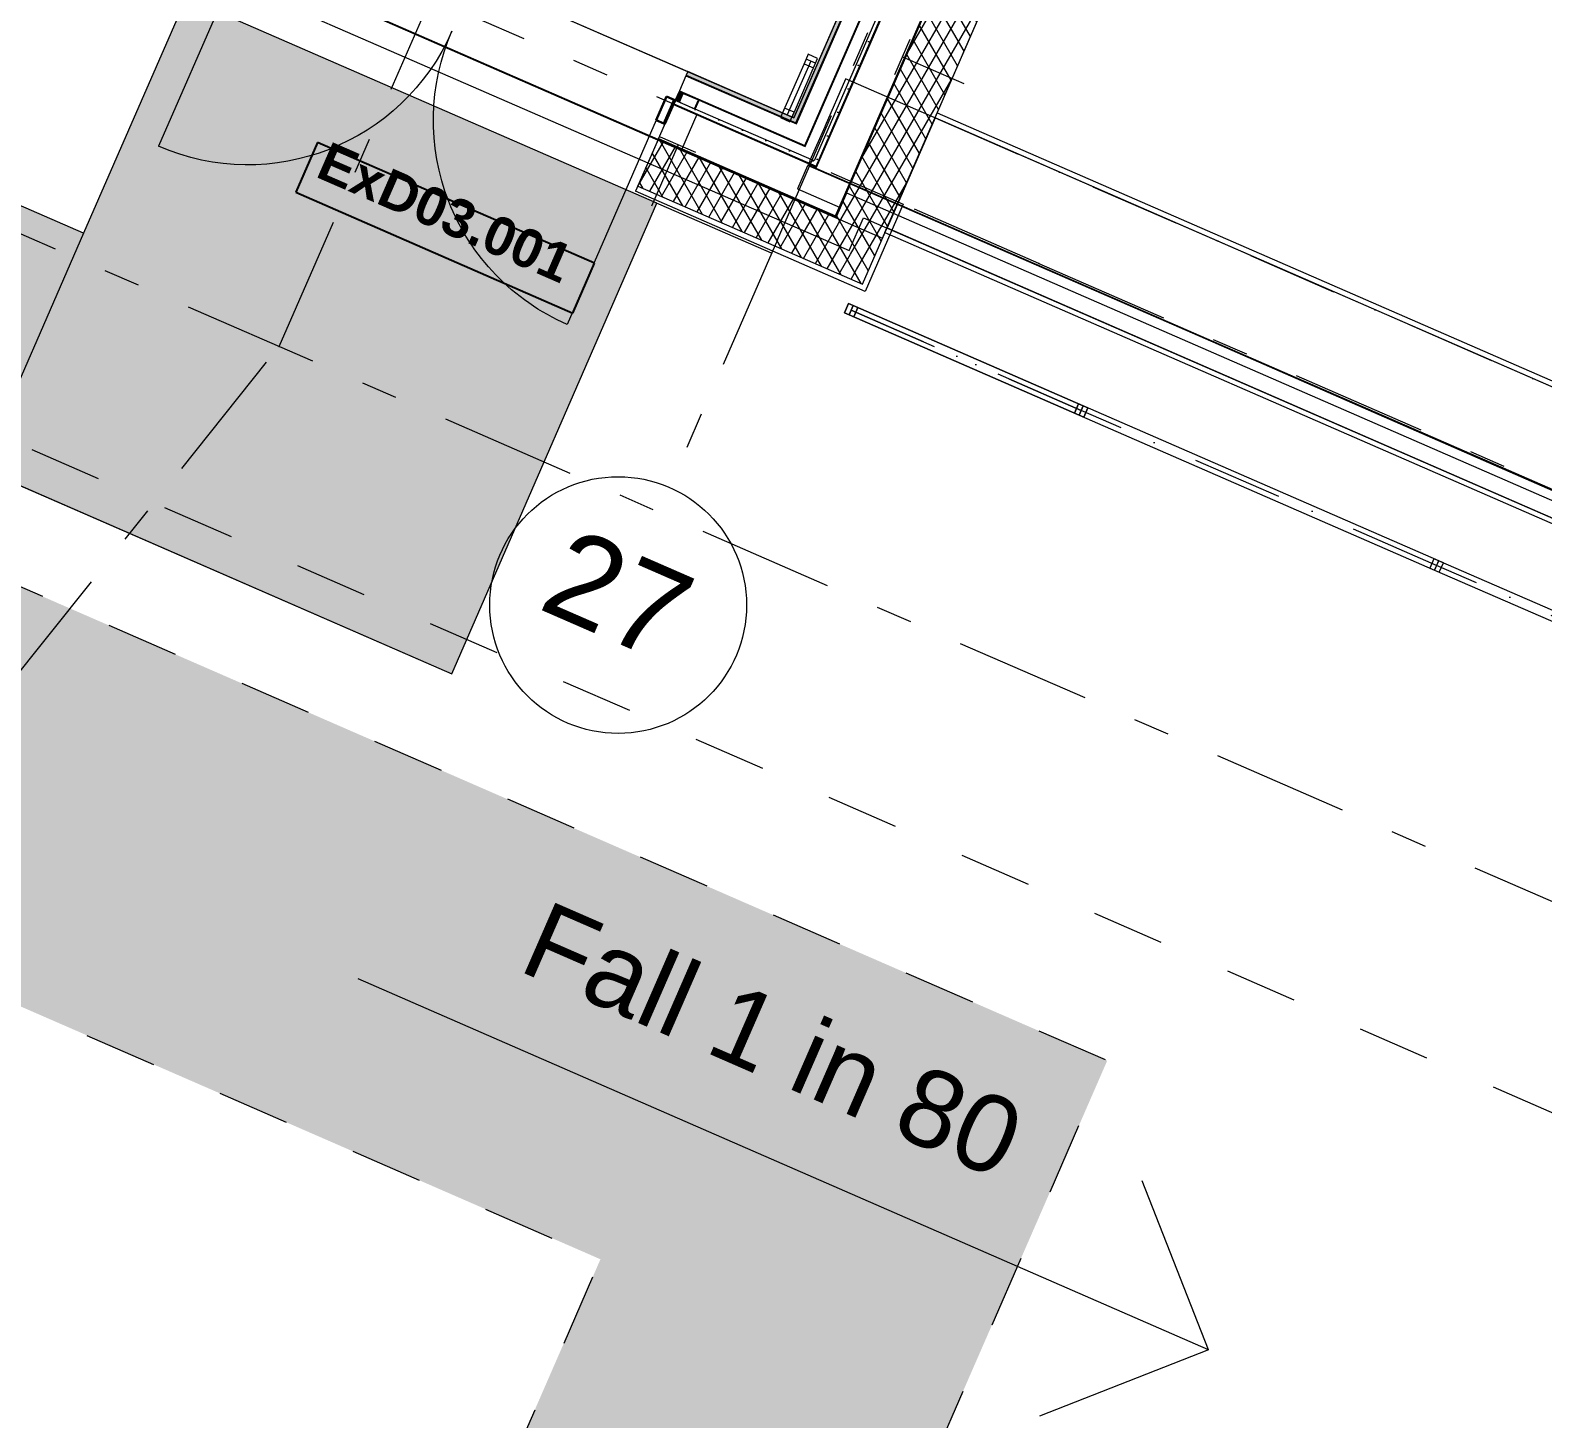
# Model space of a CAD drawing. Header units: millimetres. Extents: x -50172 to 90294, y -80883 to 25069.
# Drawn here: x -10053 to -4162, y -57114 to -51706 of the extents above; entities that cross this region are included whole.
import ezdxf
from ezdxf.enums import TextEntityAlignment as Align

# ---------------------------------------------------------------- set-up
doc = ezdxf.new("R2010")
doc.units = ezdxf.units.MM
doc.header["$MEASUREMENT"] = 0
for name, pattern in [('Dashed', [564.444447, 282.222223, -282.222223]), ('Dot & Dashed', [670.277762, 352.777767, -176.388884, 0, -141.111112]), ('Double Dashed', [1093.611073, 529.166651, -211.666656, 141.111112, -211.666656]), ('Hidden Line', [55, 45, -10])]:
    doc.linetypes.add(name, pattern=pattern)
for name, color, linetype, lineweight in [('0_Pen_No__174', 1, 'Continuous', 25), ('A-20-M_Floor_Slab_Pen_No__195', 7, 'Continuous', 35), ('A-20-M_Floor_Slab_Pen_No__4', 7, 'Continuous', 20), ('A-20-M_Floor_Slab_Pen_No__87', 8, 'Continuous', 20), ('A-20-M_Floor_Slab_Pen_No__89', 8, 'Continuous', 20), ('A-20-M_Roof_Accessory_Pen_No__1', 7, 'Continuous', 13), ('A-20-M_Roof_Accessory_Pen_No__150', 7, 'Continuous', 0), ('A-20-M_Roof_Accessory_Pen_No__156', 5, 'Continuous', 50), ('A-20-M_Roof_Pen_No__93', 8, 'Continuous', 13), ('A-25-M_Curtain_Wall_Pen_No__90', 8, 'Continuous', 20), ('A-25-M_Wall_Ext_Pen_No__1', 7, 'Continuous', 13), ('A-25-M_Wall_Ext_Pen_No__150', 7, 'Continuous', 0), ('A-25-M_Wall_Ext_Pen_No__16', 7, 'Continuous', 20), ('A-25-M_Wall_Int_Pen_No__1', 7, 'Continuous', 13), ('A-95-MC_Marker_Section_P2.Marker_Pen_No__1', 7, 'Continuous', 13), ('New_A-20-M_Floor_Slab_Pen_No__89', 8, 'Continuous', 20), ('New_A-20-M_Roof_Accessory_Pen_No__1', 7, 'Continuous', 13), ('New_A-20-M_Roof_Accessory_Pen_No__156', 5, 'Continuous', 50), ('New_A-20-M_Roof_Pen_No__92', 8, 'Continuous', 13), ('New_A-25-M_Wall_Ext_Pen_No__1', 7, 'Continuous', 13), ('New_A-25-M_Wall_Ext_Pen_No__16', 7, 'Continuous', 20), ('New_A-25-M_Wall_Int_Pen_No__87', 8, 'Continuous', 20), ('New_A-95-P_Drawing_Pen_No__1', 7, 'Continuous', 13), ('New_A-95-P_Text_1_50_GA_Pen_No__1', 7, 'Continuous', 13), ('New_ArchiCAD Door Markers_Pen_No__1', 7, 'Continuous', 13), ('New_ArchiCAD Door Markers_Pen_No__5', 7, 'Continuous', 25), ('New_ArchiCAD Doors_Pen_No__1', 7, 'Continuous', 13), ('New_ArchiCAD Doors_Pen_No__3', 7, 'Continuous', 18), ('New_ArchiCAD Zone Stamps_Pen_No__9', 7, 'Continuous', 13)]:
    doc.layers.add(name, color=color, linetype=linetype, lineweight=lineweight)
for name, color, linetype, lineweight, true_color in [('0_Pen_No__61', 7, 'Continuous', 20, 0x6a6a6a), ('A-20-M_Floor_Slab_Pen_No__107', 7, 'Continuous', 15, 0xa6a6a6), ('A-20-M_Roof_Accessory_Pen_No__241', 7, 'Continuous', 13, 0xc30c20), ('A-20-M_Roof_Accessory_Pen_No__81', 7, 'Continuous', 20, 0x6a6a6a), ('A-25-M_Curtain_Wall_Pen_No__69', 7, 'Continuous', 20, 0x606060), ('A-25-M_Wall_Ext_Pen_No__107', 7, 'Continuous', 15, 0xa6a6a6), ('A-25-M_Wall_Ext_Pen_No__64', 7, 'Continuous', 20, 0x606060), ('A-25-M_Wall_Int_Pen_No__107', 7, 'Continuous', 15, 0xa6a6a6), ('New_A-05-M_Gross_Int_Circulation_Pen_No__74', 7, 'Continuous', 20, 0x606060), ('New_A-15-MG_Structural_Grid_Phase_2_Pen_No__222', 7, 'Continuous', 13, 0x65af33), ('New_A-20-M_Roof_Accessory_Pen_No__81', 7, 'Continuous', 20, 0x6a6a6a), ('New_A-25-M_Wall_Ext_Pen_No__107', 7, 'Continuous', 15, 0xa6a6a6), ('New_A-25-M_Wall_Ext_Pen_No__64', 7, 'Continuous', 20, 0x606060), ('New_A-95-P_Drawing_Pen_No__82', 7, 'Continuous', 20, 0xaaaaaa), ('New_ArchiCAD Doors_Pen_No__23', 7, 'Continuous', 30, 0x2a2a2a)]:
    doc.layers.add(name, color=color, linetype=linetype, lineweight=lineweight, true_color=true_color)
for name, color, linetype in [('A-20-M_Floor_Slab', 7, 'Continuous'), ('A-20-M_Roof', 7, 'Continuous'), ('A-25-M_Curtain_Wall', 7, 'Continuous'), ('A-25-M_Wall_Ext', 7, 'Continuous'), ('A-25-M_Wall_Int', 7, 'Continuous'), ('A-95-MC_Marker_Section_P2.Marker', 7, 'Continuous'), ('New_A-05-M_Gross_Int_Circulation', 7, 'Continuous'), ('New_A-15-MG_Structural_Grid_Phase_2', 7, 'Continuous'), ('New_A-20-M_Floor_Slab', 7, 'Continuous'), ('New_A-20-M_Roof', 7, 'Continuous'), ('New_A-20-M_Roof_Accessory', 7, 'Continuous'), ('New_A-25-M_Wall_Ext', 7, 'Continuous'), ('New_A-25-M_Wall_Int', 7, 'Continuous'), ('New_ArchiCAD Door Markers', 7, 'Continuous'), ('New_ArchiCAD Doors', 7, 'Continuous')]:
    doc.layers.add(name, color=color, linetype=linetype)
doc.styles.add('GENERATED_STYLE_1', font='')
doc.styles.add('GENERATED_STYLE_2', font='')
doc.styles.add('GENERATED_STYLE_3', font='')
doc.styles.add('GENERATED_STYLE_4', font='')
doc.styles.get('GENERATED_STYLE_1').set_extended_font_data('Arial', bold=True)
doc.styles.get('GENERATED_STYLE_2').set_extended_font_data('Swis721 BT', bold=True)
doc.styles.get('GENERATED_STYLE_3').set_extended_font_data('Arial')
doc.styles.get('GENERATED_STYLE_4').set_extended_font_data('Swis721 BT')
pattern_1 = [(60, (0, 0), (-43.30127, 25), []), (120, (0, 0), (43.30127, 25), [])]

# ---------------------------------------------------------------- blocks, each defined once
blk = doc.blocks.new('Roof_12_1', base_point=(-44546.7, -52585.4))
at = {"layer": 'New_A-20-M_Roof_Pen_No__92', "linetype": 'Continuous', "flags": 128}
for points in [[(-20211.6, -46637.6), (-7293.8, -52270.5), (-6733.2, -52515.8)], [(-6733.2, -52515.8), (-6674.6, -52382)], [(-6674.6, -52382), (-1208.9, -54774.4)]]:
    blk.add_lwpolyline(points, dxfattribs=at)
blk = doc.blocks.new('Stair 06_INB 3150_18_1', base_point=(-9436.9, -47858.5))
at = {"layer": 'New_A-05-M_Gross_Int_Circulation_Pen_No__74', "linetype": 'Continuous'}
for p, q in [((-7078.3, -52047.2), (-5877, -49292.3)), ((-9151, -51143.4), (-7491.9, -51866.9)), ((-7491.9, -51866.9), (-7078.3, -52047.2))]:
    blk.add_line(p, q, dxfattribs=at)
at = {"layer": 'New_ArchiCAD Zone Stamps_Pen_No__9'}
for tag, height, style, p in [('ROOM_NAME', 250, 'GENERATED_STYLE_1', (-9676.2, -46557.7)), ('zoneNameLine2', 250, 'GENERATED_STYLE_1', (-9864.6, -46989.8)), ('ROOM_NUMBER', 200, 'GENERATED_STYLE_3', (-10053, -47410.5)), ('measuredAreaCode', 200, 'GENERATED_STYLE_3', (-10210.1, -47770.6)), ('DUMMY_649', 200, 'GENERATED_STYLE_3', (-9902.6, -47904.7)), ('DUMMY_650', 200, 'GENERATED_STYLE_3', (-9413.3, -48118)), ('DUMMY_651', 133.3, 'GENERATED_STYLE_3', (-9134, -48224.6))]:
    blk.add_attdef(tag, text='', height=height, rotation=336.44041, dxfattribs=dict(at, style=style)).set_placement(p, align=Align.TOP_LEFT)
blk = doc.blocks.new('Slab_3_1', base_point=(-21949.4, -20986.7))
at = {"layer": 'New_A-20-M_Floor_Slab_Pen_No__89', "linetype": 'Continuous', "flags": 128}
blk.add_lwpolyline([(-11116.4, -10905.7), (-21949.5, -20986.6), (-21949.4, -20986.7), (-35033.8, -33162.5), (-17609.3, -40760.4), (-18787.3, -43462.1), (-15131, -45056.4), (-14775, -44240), (-9869.7, -46379), (-11500.5, -50118.9), (-7078.3, -52047.2), (-5877, -49292.3), (-6005.4, -49236.4), (-8439.1, -48175.2), (-7170.1, -45265.1), (-4736.4, -46326.4), (-4347.2, -46496.1), (12486.7, -53836.5)], dxfattribs=at)
blk = doc.blocks.new('Slab_12_1', base_point=(-1355.2, -54813.5))
at = {"layer": 'A-20-M_Floor_Slab_Pen_No__89', "linetype": 'Continuous', "flags": 128}
blk.add_lwpolyline([(-1355.2, -54813.5), (-1168.2, -54384.8), (-6528.9, -52047.3), (-6715.8, -52476)], close=True, dxfattribs=at)
blk = doc.blocks.new('Metal Double Door 19')
at = {"layer": 'New_ArchiCAD Doors_Pen_No__1', "linetype": 'Continuous'}
for p, q in [((-905, -82), (-905, 0)), ((905, -82), (905, 0)), ((-905, -85), (-905, -82)), ((-905, -100), (-905, -85)), ((905, -85), (905, -82)), ((905, -100), (905, -85))]:
    blk.add_line(p, q, dxfattribs=at)
at = {"layer": 'New_ArchiCAD Doors_Pen_No__23', "linetype": 'Continuous'}
for p, q in [((-900, 0), (-905, 0)), ((-905, 0), (-905, -100)), ((-868, 0), (-900, 0)), ((-900, 0), (-900, -100)), ((-868, -100), (-868, 0)), ((900, 0), (868, 0)), ((868, 0), (868, -100)), ((900, 0), (905, 0)), ((900, -100), (900, 0)), ((905, 0), (905, -100)), ((-900, -100), (-905, -100)), ((-900, -100), (-868, -100)), ((868, -100), (900, -100)), ((900, -100), (905, -100))]:
    blk.add_line(p, q, dxfattribs=at)
at = {"layer": 'New_ArchiCAD Doors_Pen_No__3', "linetype": 'Continuous'}
for p, q in [((-868, 0), (-868, 868)), ((868, 0), (868, 868))]:
    blk.add_line(p, q, dxfattribs=at)
for centre, start, end in [((-868, 0), 0, 90), ((868, 0), 90, 180)]:
    blk.add_arc(centre, 868, start, end, dxfattribs=at)
blk = doc.blocks.new('Door Stamp 17_39')
at = {"layer": 'New_ArchiCAD Door Markers_Pen_No__5', "linetype": 'Continuous'}
for p, q in [((870.6, -706.9), (-306.7, -706.9)), ((-306.7, -706.9), (-306.7, -918.7)), ((870.6, -918.7), (870.6, -706.9)), ((-306.7, -918.7), (870.6, -918.7)), ((-306.7, -918.7), (870.6, -918.7))]:
    blk.add_line(p, q, dxfattribs=at)
at = {"layer": 'New_ArchiCAD Door Markers_Pen_No__1', "style": 'GENERATED_STYLE_2'}
blk.add_attdef('AC_WIDO_ID', text='', height=150, dxfattribs=at).set_placement((-247.9, -873.9), align=Align.BOTTOM_LEFT)
blk = doc.blocks.new('Wall_261_1', base_point=(-19978.2, -46555.9))
at = {"layer": 'New_A-25-M_Wall_Ext_Pen_No__107', "linetype": 'Continuous', "lineweight": 0, "true_color": 0x535353}
for points in [[(-7548, -51995.6), (-6990.9, -52238.6), (-6992.4, -52234.7), (-7546.8, -51992.9)], [(-7606.8, -52130.4), (-6914.9, -52432.1), (-6916.4, -52428.2), (-7605.6, -52127.6)]]:
    blk.add_hatch(color=251, dxfattribs=at).paths.add_polyline_path(points)
at = {"layer": 'New_A-25-M_Wall_Ext_Pen_No__107', "linetype": 'Continuous'}
h = blk.add_hatch(dxfattribs=at)
h.set_pattern_fill('Plaster_0001', color=256, style=0, pattern_type=2)
h.set_pattern_definition([(336.4404, (0, 0), (69.2305, 158.76755), [0, -100]), (336.4404, (80.45, 59.4), (69.2305, 158.76755), [0, -100])])
h.paths.add_polyline_path([(-7546.8, -51992.9), (-6992.4, -52234.7), (-7000.2, -52214.9), (-7540.9, -51979.2)])
h = blk.add_hatch(dxfattribs=at)
h.set_pattern_fill('Batt_Insulation_0001', color=256, style=0, pattern_type=2)
h.set_pattern_definition(pattern_1)
h.paths.add_polyline_path([(-7686.5, -52313.1), (-6811.8, -52694.5), (-6914.6, -52432.8), (-7607, -52130.9)])
for points in [[(-7607, -52130.9), (-6914.6, -52432.8), (-6914.9, -52432.1), (-7606.8, -52130.4)], [(-7686.5, -52313.1), (-7686.7, -52313.7), (-6811.5, -52695.4), (-6811.8, -52694.5)]]:
    blk.add_hatch(color=256, dxfattribs=at).paths.add_polyline_path(points)
at = {"layer": 'New_A-25-M_Wall_Ext_Pen_No__1', "linetype": 'Continuous'}
for p, q in [((-7548, -51995.6), (-7580.8, -52070.8)), ((-7546.8, -51992.9), (-7548, -51995.6)), ((-7548, -51995.6), (-6990.9, -52238.6)), ((-7540.9, -51979.2), (-7546.8, -51992.9)), ((-7546.8, -51992.9), (-6992.4, -52234.7)), ((-7580.8, -52070.8), (-7605.6, -52127.6)), ((-7607, -52130.9), (-7686.5, -52313.1)), ((-7606.8, -52130.4), (-7607, -52130.9)), ((-7607, -52130.9), (-6914.6, -52432.8)), ((-7605.6, -52127.6), (-7606.8, -52130.4)), ((-7606.8, -52130.4), (-6914.9, -52432.1)), ((-7605.6, -52127.6), (-6916.4, -52428.2)), ((-7686.5, -52313.1), (-7686.7, -52313.7)), ((-7686.5, -52313.1), (-6811.8, -52694.5))]:
    blk.add_line(p, q, dxfattribs=at)
at = {"layer": 'New_A-25-M_Wall_Ext_Pen_No__1', "linetype": 'Continuous', "flags": 128}
for points in [[(-7000.2, -52214.9), (-7540.9, -51979.2)], [(-7686.7, -52313.7), (-6811.5, -52695.4)]]:
    blk.add_lwpolyline(points, dxfattribs=at)
at = {"layer": 'New_ArchiCAD Door Markers'}
ref = blk.add_blockref('Door Stamp 17_39', (-8370.4, -51617.4), dxfattribs=dict(at, rotation=336.4404115839927))
ref.add_attrib('AC_WIDO_ID', 'ExD03.001', dxfattribs={"layer": 'New_ArchiCAD Door Markers_Pen_No__1', "color": 7, "height": 150, "rotation": 336.44041, "style": 'GENERATED_STYLE_2'}).set_placement((-8964.9, -52315.7), align=Align.BOTTOM_LEFT)
at = {"layer": 'New_ArchiCAD Doors', "color": 251, "linetype": 'Continuous', "lineweight": 20, "true_color": 0x606060, "xscale": -1, "zscale": 1000, "rotation": 156.4404115839926}
blk.add_blockref('Metal Double Door 19', (-8410.4, -51709.1), dxfattribs=at)
blk = doc.blocks.new('Wall_277_1', base_point=(-5877, -49292.3))
at = {"layer": 'A-25-M_Wall_Int_Pen_No__107', "linetype": 'Continuous'}
blk.add_hatch(color=256, dxfattribs=at).paths.add_polyline_path([(-7070.5, -52066.9), (-5857.3, -49284.6), (-5877, -49292.3), (-7078.3, -52047.2)])
at = {"layer": 'A-25-M_Wall_Int_Pen_No__107', "linetype": 'Continuous', "lineweight": 0, "true_color": 0x535353}
for points in [[(-7069, -52070.9), (-5853.3, -49283), (-5857.3, -49284.6), (-7070.5, -52066.9)], [(-7034.3, -52159.1), (-5765.1, -49248.4), (-5769.1, -49250), (-7035.9, -52155.1)]]:
    blk.add_hatch(color=251, dxfattribs=at).paths.add_polyline_path(points)
at = {"layer": 'A-25-M_Wall_Int_Pen_No__1', "linetype": 'Continuous'}
for p, q in [((-7070.5, -52066.9), (-5857.3, -49284.6)), ((-7069, -52070.9), (-5853.3, -49283)), ((-7035.9, -52155.1), (-5769.1, -49250))]:
    blk.add_line(p, q, dxfattribs=at)
at = {"layer": 'A-25-M_Wall_Int_Pen_No__1', "linetype": 'Continuous', "flags": 128}
for points in [[(-5877, -49292.3), (-7078.3, -52047.2)], [(-7034.3, -52159.1), (-5765.1, -49248.4)]]:
    blk.add_lwpolyline(points, dxfattribs=at)
blk = doc.blocks.new('Wall_282_1', base_point=(-7078.3, -52047.2))
at = {"layer": 'A-25-M_Wall_Int_Pen_No__107', "linetype": 'Continuous', "lineweight": 0, "true_color": 0x535353}
for points in [[(-7499.1, -51883.3), (-7069, -52070.9), (-7070.5, -52066.9), (-7497.9, -51880.6)], [(-7524.7, -51942), (-7525.9, -51944.8), (-7034.3, -52159.1), (-7035.9, -52155.1)]]:
    blk.add_hatch(color=251, dxfattribs=at).paths.add_polyline_path(points)
at = {"layer": 'A-25-M_Wall_Int_Pen_No__107', "linetype": 'Continuous'}
blk.add_hatch(color=256, dxfattribs=at).paths.add_polyline_path([(-7497.9, -51880.6), (-7070.5, -52066.9), (-7078.3, -52047.2), (-7491.9, -51866.8)])
at = {"layer": 'A-25-M_Wall_Int_Pen_No__1', "linetype": 'Continuous'}
for p, q in [((-7499.1, -51883.3), (-7524.7, -51942)), ((-7497.9, -51880.6), (-7499.1, -51883.3)), ((-7499.1, -51883.3), (-7069, -52070.9)), ((-7491.9, -51866.8), (-7497.9, -51880.6)), ((-7497.9, -51880.6), (-7070.5, -52066.9)), ((-7524.7, -51942), (-7525.9, -51944.8)), ((-7524.7, -51942), (-7035.9, -52155.1))]:
    blk.add_line(p, q, dxfattribs=at)
at = {"layer": 'A-25-M_Wall_Int_Pen_No__1', "linetype": 'Continuous', "flags": 128}
for points in [[(-7078.3, -52047.2), (-7491.9, -51866.8)], [(-7525.9, -51944.8), (-7512.1, -51950.8)], [(-7509.4, -51952), (-7450.7, -51977.5)], [(-7447.9, -51978.7), (-7034.3, -52159.1)]]:
    blk.add_lwpolyline(points, dxfattribs=at)
blk = doc.blocks.new('Wall_283_1', base_point=(-7491.9, -51866.8))
at = {"layer": 'A-25-M_Wall_Int_Pen_No__107', "linetype": 'Continuous'}
blk.add_hatch(color=256, dxfattribs=at).paths.add_polyline_path([(-7526.9, -51984.7), (-7512.1, -51950.8), (-7525.9, -51944.8), (-7540.6, -51978.7)])
at = {"layer": 'A-25-M_Wall_Int_Pen_No__107', "linetype": 'Continuous', "lineweight": 0, "true_color": 0x535353}
for points in [[(-7524.1, -51985.9), (-7509.4, -51952), (-7512.1, -51950.8), (-7526.9, -51984.7)], [(-7462.7, -52012.7), (-7447.9, -51978.7), (-7450.7, -51977.5), (-7465.5, -52011.5)]]:
    blk.add_hatch(color=251, dxfattribs=at).paths.add_polyline_path(points)
at = {"layer": 'A-25-M_Wall_Int_Pen_No__1', "linetype": 'Continuous'}
for p, q in [((-7526.9, -51984.7), (-7512.1, -51950.8)), ((-7524.1, -51985.9), (-7509.4, -51952)), ((-7465.5, -52011.5), (-7450.7, -51977.5))]:
    blk.add_line(p, q, dxfattribs=at)
at = {"layer": 'A-25-M_Wall_Int_Pen_No__1', "linetype": 'Continuous', "flags": 128}
for points in [[(-7525.9, -51944.8), (-7540.6, -51978.7)], [(-7512.1, -51950.8), (-7525.9, -51944.8)], [(-7450.7, -51977.5), (-7509.4, -51952)], [(-7540.6, -51978.7), (-7462.7, -52012.7)], [(-7462.7, -52012.7), (-7447.9, -51978.7)]]:
    blk.add_lwpolyline(points, dxfattribs=at)
blk = doc.blocks.new('Wall_413_1', base_point=(-38294.6, -69816.9))
at = {"layer": 'A-25-M_Wall_Ext_Pen_No__107', "linetype": 'Continuous', "lineweight": 0, "true_color": 0x535353}
for points in [[(-38161.1, -69523.8, 0.417286), (-920.9, -54882.6), (-922.8, -54881.8, -0.417285), (-38160.3, -69522)], [(-38224.1, -69662.2, 0.417299), (-781.4, -54943), (-783.3, -54942.2, -0.417299), (-38223.3, -69660.3)]]:
    blk.add_hatch(color=251, dxfattribs=at).paths.add_polyline_path(points)
at = {"layer": 'A-25-M_Wall_Ext_Pen_No__107', "linetype": 'Continuous'}
h = blk.add_hatch(dxfattribs=at)
h.set_pattern_fill('Plaster_0001', color=256, style=0, pattern_type=2)
h.set_pattern_definition([(201.458, (0, 0), (-63.3617, 161.19955), [0, -100]), (201.458, (-14.85, -98.89), (-63.3617, 161.19955), [0, -100])])
h.paths.add_polyline_path([(-38160.3, -69522, 0.417285), (-922.8, -54881.8), (-936.5, -54875.8, -0.417284), (-38154.1, -69508.4)])
h = blk.add_hatch(dxfattribs=at)
h.set_pattern_fill('Batt_Insulation_0001', color=256, style=0, pattern_type=2)
h.set_pattern_definition(pattern_1)
h.paths.add_polyline_path([(-38273, -69769.5, 0.41731), (-673.1, -54989.8), (-764.9, -54950.1, -0.417301), (-38231.6, -69678.5)])
h = blk.add_hatch(dxfattribs=at)
h.set_pattern_fill('Plywood_0001', color=256, style=0, pattern_type=2)
h.set_pattern_definition([(0, (0, 0), (0, 200), [])])
h.paths.add_polyline_path([(-38231.6, -69678.5, 0.417301), (-764.9, -54950.1), (-781.4, -54943, -0.417299), (-38224.1, -69662.2)])
blk.add_hatch(color=256, dxfattribs=at).paths.add_polyline_path([(-38294.6, -69816.9, 0.417314), (-625.4, -55010.5), (-650.2, -54999.7, -0.417312), (-38283.4, -69792.3)])
h = blk.add_hatch(dxfattribs=at)
h.set_pattern_fill('Batt_Insulation_0001', color=256, style=0, pattern_type=2)
h.set_pattern_definition(pattern_1)
h.paths.add_polyline_path([(-38283.4, -69792.3, 0.417312), (-650.2, -54999.7), (-673.1, -54989.8, -0.41731), (-38273, -69769.5)])
at = {"layer": 'A-25-M_Wall_Ext_Pen_No__1', "linetype": 'Continuous'}
for radius, start, end in [(28147.8, 246.16247, 336.76276), (28145.8, 246.16252, 336.76277), (28130.8, 246.16287, 336.76285), (28317.8, 246.15854, 336.76179), (28299.8, 246.15895, 336.76189), (28297.8, 246.159, 336.7619), (28469.8, 246.15506, 336.76093), (28442.8, 246.15567, 336.76108), (28417.8, 246.15624, 336.76122)]:
    blk.add_arc((-26785.3, -43777.2), radius, start, end, dxfattribs=at)
blk = doc.blocks.new('Wall_424_1', base_point=(-7024.2, -52232.4))
at = {"layer": 'A-20-M_Floor_Slab_Pen_No__87', "linetype": 'Continuous', "flags": 128}
for points in [[(-7063.3, -52322.3), (-7024.2, -52232.4)], [(-1315.2, -54721.8), (-7024.2, -52232.4)], [(-7064.1, -52324.1), (-7063.3, -52322.3)], [(-7064.1, -52324.1), (-6898.7, -52396.2)], [(-6807, -52436.2), (-1355.2, -54813.5)], [(-1354.4, -54811.7), (-1315.2, -54721.8)], [(-1355.2, -54813.5), (-1354.4, -54811.7)]]:
    blk.add_lwpolyline(points, dxfattribs=at)
blk = doc.blocks.new('Wall_429_1', base_point=(-9266.1, -51407.4))
at = {"layer": 'A-20-M_Floor_Slab_Pen_No__87', "linetype": 'Continuous', "flags": 128}
for points in [[(-7607, -52130.9), (-9266.1, -51407.4)], [(-9306.1, -51499.1), (-7647, -52222.5)]]:
    blk.add_lwpolyline(points, dxfattribs=at)
blk = doc.blocks.new('Wall_430_1', base_point=(-7607, -52130.9))
at = {"layer": 'A-20-M_Floor_Slab_Pen_No__87', "linetype": 'Continuous', "flags": 128}
for points in [[(-6914.6, -52432.8), (-7607, -52130.9)], [(-7647, -52222.5), (-6862.9, -52564.4)]]:
    blk.add_lwpolyline(points, dxfattribs=at)
blk = doc.blocks.new('Wall_431_1', base_point=(-6914.6, -52432.8))
at = {"layer": 'A-20-M_Floor_Slab_Pen_No__87', "linetype": 'Continuous', "flags": 128}
for points in [[(-6898.7, -52396.2), (-6914.6, -52432.8)], [(-6862.9, -52564.4), (-6807, -52436.2)]]:
    blk.add_lwpolyline(points, dxfattribs=at)
blk = doc.blocks.new('Wall_433_1', base_point=(-7547.3, -51993.4))
at = {"layer": 'A-20-M_Floor_Slab_Pen_No__87', "linetype": 'Continuous', "flags": 128}
for points in [[(-7547.3, -51993.4), (-7607.2, -52130.8)], [(-7547.3, -51993.4), (-7545.4, -51994.2)], [(-7545.4, -51994.2), (-7455.6, -52033.4)], [(-7515.5, -52170.7), (-7455.6, -52033.4)]]:
    blk.add_lwpolyline(points, dxfattribs=at)
blk = doc.blocks.new('Wall_450_1', base_point=(-30501.4, -71268.5))
at = {"layer": 'A-20-M_Floor_Slab_Pen_No__107', "linetype": 'Continuous'}
h = blk.add_hatch(dxfattribs=at)
h.set_pattern_fill('Batt_Insulation_0001', color=256, style=0, pattern_type=2)
h.set_pattern_definition(pattern_1)
h.paths.add_polyline_path([(-1292.8, -54720.9, -0.336913), (-30501.7, -71270.5), (-30514.8, -71367.6, 0.336913), (-1202.7, -54759.6)])
at = {"layer": 'A-20-M_Floor_Slab_Pen_No__195', "linetype": 'Hidden Line'}
for radius in [27738.8, 27736.8]:
    blk.add_arc((-26783.6, -43782), radius, 262.2968, 336.77426, dxfattribs=at)
at = {"layer": 'A-20-M_Floor_Slab_Pen_No__4', "linetype": 'Continuous'}
blk.add_arc((-26783.6, -43782), 27836.8, 262.2968, 336.77426, dxfattribs=at)
blk = doc.blocks.new('Morph_3_1')
at = {"layer": 'A-20-M_Roof_Pen_No__93', "linetype": 'Continuous', "flags": 128}
for points in [[(-14464.6, -49143.6), (-6915.7, -52435.3)], [(-6915.7, -52435.3), (-6873.8, -52339.1)], [(-6873.8, -52339.1), (-1725.2, -54584.1)]]:
    blk.add_lwpolyline(points, dxfattribs=at)
blk = doc.blocks.new('Railing Horizontal 19')
at = {"layer": 'New_A-25-M_Wall_Ext_Pen_No__16', "linetype": 'Dot & Dashed'}
blk.add_line((0, 0), (977.4, 0), dxfattribs=at)
at = {"layer": 'New_A-25-M_Wall_Ext_Pen_No__64', "linetype": 'Continuous'}
for p, q in [((20, 20), (-20, 20)), ((-20, 20), (-20, -20)), ((0, 20), (0, -20)), ((977.4, 20), (0, 20)), ((20, -20), (20, 20)), ((997.4, 20), (957.4, 20)), ((957.4, 20), (957.4, -20)), ((977.4, -20), (977.4, 20)), ((997.4, -20), (997.4, 20)), ((-20, -20), (20, -20)), ((0, -20), (977.4, -20)), ((957.4, -20), (997.4, -20))]:
    blk.add_line(p, q, dxfattribs=at)
blk = doc.blocks.new('Railing Horizontal 19_2')
at = {"layer": 'New_A-25-M_Wall_Ext_Pen_No__16', "linetype": 'Dot & Dashed'}
blk.add_line((0, 0), (1510, 0), dxfattribs=at)
at = {"layer": 'New_A-25-M_Wall_Ext_Pen_No__64', "linetype": 'Continuous'}
for p, q in [((20, 20), (-20, 20)), ((-20, 20), (-20, -20)), ((0, 20), (0, -20)), ((1510, 20), (0, 20)), ((20, -20), (20, 20)), ((1530, 20), (1490, 20)), ((1490, 20), (1490, -20)), ((1510, -20), (1510, 20)), ((1530, -20), (1530, 20)), ((-20, -20), (20, -20)), ((0, -20), (1510, -20)), ((1490, -20), (1530, -20))]:
    blk.add_line(p, q, dxfattribs=at)
blk = doc.blocks.new('Railing Horizontal 19_4')
at = {"layer": 'New_A-25-M_Wall_Ext_Pen_No__16', "linetype": 'Dot & Dashed'}
blk.add_line((0, 0), (229, 0), dxfattribs=at)
at = {"layer": 'New_A-25-M_Wall_Ext_Pen_No__64', "linetype": 'Continuous'}
for p, q in [((20, 20), (-20, 20)), ((-20, 20), (-20, -20)), ((0, 20), (0, -20)), ((229, 20), (0, 20)), ((20, -20), (20, 20)), ((249, 20), (209, 20)), ((209, 20), (209, -20)), ((229, -20), (229, 20)), ((249, -20), (249, 20)), ((-20, -20), (20, -20)), ((0, -20), (229, -20)), ((209, -20), (249, -20))]:
    blk.add_line(p, q, dxfattribs=at)
blk = doc.blocks.new('Standard grid marker_15')
at = {"layer": 'New_A-15-MG_Structural_Grid_Phase_2_Pen_No__222', "linetype": 'Double Dashed'}
blk.add_line((2590.6, 0), (20063.5, 0), dxfattribs=at)
at = {"layer": 'New_A-15-MG_Structural_Grid_Phase_2_Pen_No__222', "style": 'GENERATED_STYLE_4'}
for tag, p in [('AC_MarkerText_1_0', (-500, 43.4)), ('AC_MarkerText_1_1', (23154.2, 43.4))]:
    blk.add_attdef(tag, text='', height=350, rotation=180, dxfattribs=at).set_placement(p, align=Align.MIDDLE_CENTER)
blk = doc.blocks.new('Standard grid marker_21')
at = {"layer": 'New_A-15-MG_Structural_Grid_Phase_2_Pen_No__222', "linetype": 'Double Dashed'}
blk.add_line((6898.4, 0), (8599.3, 0), dxfattribs=at)
blk = doc.blocks.new('Standard grid marker_22')
at = {"layer": 'New_A-15-MG_Structural_Grid_Phase_2_Pen_No__222', "linetype": 'Double Dashed'}
blk.add_line((0, 0), (1479.9, 0), dxfattribs=at)
for p in [(0, 0), (1479.9, 0)]:
    blk.add_point(p, dxfattribs=at)
blk = doc.blocks.new('Standard grid marker_26')
at = {"layer": 'New_A-15-MG_Structural_Grid_Phase_2_Pen_No__222', "linetype": 'Double Dashed'}
blk.add_arc((0, 0), 27977.6, 0, 90.63597, dxfattribs=at)
at = {"layer": 'New_A-15-MG_Structural_Grid_Phase_2_Pen_No__222', "style": 'GENERATED_STYLE_4'}
blk.add_attdef('AC_MarkerText_1', text='', height=350, rotation=90.30663, dxfattribs=at).set_placement((-1326.2, 28008), align=Align.MIDDLE_CENTER)
blk = doc.blocks.new('Railing Horizontal 19_6')
at = {"layer": 'A-25-M_Wall_Ext_Pen_No__16', "linetype": 'Dot & Dashed'}
blk.add_line((0, 0), (977.4, 0), dxfattribs=at)
at = {"layer": 'A-25-M_Wall_Ext_Pen_No__64', "linetype": 'Continuous'}
for p, q in [((20, 20), (-20, 20)), ((-20, 20), (-20, -20)), ((0, 20), (0, -20)), ((977.4, 20), (0, 20)), ((20, -20), (20, 20)), ((997.4, 20), (957.4, 20)), ((957.4, 20), (957.4, -20)), ((977.4, -20), (977.4, 20)), ((997.4, -20), (997.4, 20)), ((-20, -20), (20, -20)), ((0, -20), (977.4, -20)), ((957.4, -20), (997.4, -20))]:
    blk.add_line(p, q, dxfattribs=at)
blk = doc.blocks.new('Beam_7_1', base_point=(-6528.9, -52047.3))
at = {"layer": 'A-25-M_Curtain_Wall_Pen_No__69', "linetype": 'Dot & Dashed'}
blk.add_line((-6528.9, -52047.3), (-1169.2, -54384.4), dxfattribs=at)
at = {"layer": 'A-25-M_Curtain_Wall_Pen_No__90', "linetype": 'Continuous'}
for p, q in [((-6723.8, -52494.3), (-6520.3, -52027.6)), ((-6520.3, -52027.6), (-1160.6, -54364.7)), ((-6723.8, -52494.3), (-1364.1, -54831.4)), ((-1364.1, -54831.4), (-1160.6, -54364.7))]:
    blk.add_line(p, q, dxfattribs=at)
blk = doc.blocks.new('Beam_9_1', base_point=(-37983.4, -69090.8))
at = {"layer": 'A-25-M_Curtain_Wall_Pen_No__69', "linetype": 'Dot & Dashed'}
blk.add_arc((-26783.5, -43782.2), 27676, 246.12902, 336.44013, dxfattribs=at)
at = {"layer": 'A-25-M_Curtain_Wall_Pen_No__90', "linetype": 'Hidden Line'}
for radius, start, end in [(27676, 246.12902, 336.44013), (28488.8, 246.1079, 336.44014)]:
    blk.add_arc((-26783.5, -43782.2), radius, start, end, dxfattribs=at)
blk = doc.blocks.new('Beam_12_1', base_point=(-6915.2, -52432.5))
at = {"layer": 'A-25-M_Curtain_Wall_Pen_No__69', "linetype": 'Dot & Dashed'}
blk.add_line((-6915.2, -52432.5), (-7607, -52130.9), dxfattribs=at)
at = {"layer": 'A-25-M_Curtain_Wall_Pen_No__90', "linetype": 'Continuous'}
for p, q in [((-7607, -52130.9), (-7695.2, -52333.1)), ((-6915.2, -52432.5), (-7607, -52130.9)), ((-6801.2, -52723), (-7695.2, -52333.1))]:
    blk.add_line(p, q, dxfattribs=at)
blk = doc.blocks.new('Beam_13_1', base_point=(-6855.4, -52295.1))
at = {"layer": 'A-25-M_Curtain_Wall_Pen_No__69', "linetype": 'Dot & Dashed'}
blk.add_line((-6855.4, -52295.1), (-6915.2, -52432.5), dxfattribs=at)
at = {"layer": 'A-25-M_Curtain_Wall_Pen_No__90', "linetype": 'Continuous'}
for p, q in [((-6855.4, -52295.1), (-6915.2, -52432.5)), ((-6855.4, -52295.1), (-6653.1, -52383.3)), ((-6653.1, -52383.3), (-6801.2, -52723))]:
    blk.add_line(p, q, dxfattribs=at)
blk = doc.blocks.new('Polyline_7_1', base_point=(-5464.2, -56845.1))
at = {"layer": 'New_A-20-M_Roof_Accessory_Pen_No__1', "linetype": 'Continuous'}
for q in [(-5722.7, -56186.9), (-6122.4, -57103.5)]:
    blk.add_line((-5464.2, -56845.1), q, dxfattribs=at)
at = {"layer": 'New_A-20-M_Roof_Accessory_Pen_No__81', "linetype": 'Continuous', "flags": 128}
blk.add_lwpolyline([(-5464.2, -56845.1), (-8775.5, -55401.2)], dxfattribs=at)
blk = doc.blocks.new('Wall_483_1', base_point=(-1315, -54719))
at = {"layer": 'New_A-25-M_Wall_Int_Pen_No__87', "linetype": 'Continuous', "flags": 128}
for points in [[(-6877.5, -51896.1), (-6957, -52078.3)], [(-6877.2, -51895.4), (-6877.5, -51896.1)], [(-1169.2, -54384.4), (-6877.2, -51895.4)], [(-6958.3, -52081.5), (-7015.9, -52213.5)], [(-6957.2, -52078.8), (-6958.3, -52081.5)], [(-6957, -52078.3), (-6957.2, -52078.8)], [(-7017.1, -52216.3), (-7023.1, -52230)], [(-7023.1, -52230), (-1315, -54719)], [(-7015.9, -52213.5), (-7017.1, -52216.3)], [(-1169.4, -54385.1), (-1248.9, -54567.3)], [(-1169.2, -54384.4), (-1169.4, -54385.1)], [(-1250.3, -54570.5), (-1307.9, -54702.5)], [(-1249.1, -54567.8), (-1250.3, -54570.5)], [(-1248.9, -54567.3), (-1249.1, -54567.8)], [(-1309.1, -54705.2), (-1315, -54719)], [(-1307.9, -54702.5), (-1309.1, -54705.2)]]:
    blk.add_lwpolyline(points, dxfattribs=at)
blk = doc.blocks.new('Wall_484_1', base_point=(-7000.2, -52214.9))
at = {"layer": 'New_A-25-M_Wall_Ext_Pen_No__107', "linetype": 'Continuous'}
h = blk.add_hatch(dxfattribs=at)
h.set_pattern_fill('Plaster_0001', color=256, style=0, pattern_type=2)
h.set_pattern_definition([(66.4404, (0, 0), (-158.76755, 69.2305), [0, -100]), (66.4404, (-59.4, 80.45), (-158.76755, 69.2305), [0, -100])])
h.paths.add_polyline_path([(-6992.4, -52234.7), (-4548.8, -46630.7), (-4562.6, -46624.7), (-7000.2, -52214.9)])
at = {"layer": 'New_A-25-M_Wall_Ext_Pen_No__107', "linetype": 'Continuous', "lineweight": 0, "true_color": 0x535353}
for points in [[(-6990.9, -52238.6), (-4546.1, -46631.9), (-4548.8, -46630.7), (-6992.4, -52234.7)], [(-6914.9, -52432.1), (-4411.3, -46690.7), (-4414.1, -46689.5), (-6916.4, -52428.2)]]:
    blk.add_hatch(color=251, dxfattribs=at).paths.add_polyline_path(points)
at = {"layer": 'New_A-25-M_Wall_Ext_Pen_No__107', "linetype": 'Continuous'}
for points in [[(-6914.6, -52432.8), (-4410.9, -46690.9), (-4411.3, -46690.7), (-6914.9, -52432.1)], [(-6811.5, -52695.4), (-4228, -46770.6), (-4228.6, -46770.3), (-6811.8, -52694.5)]]:
    blk.add_hatch(color=256, dxfattribs=at).paths.add_polyline_path(points)
h = blk.add_hatch(dxfattribs=at)
h.set_pattern_fill('Batt_Insulation_0001', color=256, style=0, pattern_type=2)
h.set_pattern_definition(pattern_1)
h.paths.add_polyline_path([(-6811.8, -52694.5), (-4228.6, -46770.3), (-4410.9, -46690.9), (-6914.6, -52432.8)])
at = {"layer": 'New_A-25-M_Wall_Ext_Pen_No__1', "linetype": 'Continuous'}
for p, q in [((-6992.4, -52234.7), (-4548.8, -46630.7)), ((-6990.9, -52238.6), (-4546.1, -46631.9)), ((-6916.4, -52428.2), (-4414.1, -46689.5)), ((-6914.9, -52432.1), (-4411.3, -46690.7)), ((-6914.6, -52432.8), (-4410.9, -46690.9)), ((-6811.8, -52694.5), (-4228.6, -46770.3))]:
    blk.add_line(p, q, dxfattribs=at)
at = {"layer": 'New_A-25-M_Wall_Ext_Pen_No__1', "linetype": 'Continuous', "flags": 128}
for points in [[(-4562.6, -46624.7), (-7000.2, -52214.9)], [(-6811.5, -52695.4), (-4228, -46770.6)]]:
    blk.add_lwpolyline(points, dxfattribs=at)
blk = doc.blocks.new('Standard grid marker_42')
at = {"layer": 'New_A-15-MG_Structural_Grid_Phase_2_Pen_No__222', "linetype": 'Double Dashed'}
for q in [(0, 0), (16869.3, 0)]:
    blk.add_line((6679.2, 0), q, dxfattribs=at)
blk.add_point((6679.2, 0), dxfattribs=at)
blk.add_point((6679.2, 0), dxfattribs=at)
at = {"layer": 'New_A-15-MG_Structural_Grid_Phase_2_Pen_No__222', "style": 'GENERATED_STYLE_4'}
for tag, p in [('AC_MarkerText_1_0', (-500, 43.4)), ('AC_MarkerText_1_1', (24048.5, 43.4))]:
    blk.add_attdef(tag, text='', height=350, rotation=180, dxfattribs=at).set_placement(p, align=Align.MIDDLE_CENTER)
blk = doc.blocks.new('Standard grid marker_47')
at = {"layer": 'New_A-15-MG_Structural_Grid_Phase_2_Pen_No__222', "linetype": 'Double Dashed'}
for q in [(21061.3, 0), (0, 0)]:
    blk.add_line((1051.5, 0), q, dxfattribs=at)
at = {"layer": 'New_A-15-MG_Structural_Grid_Phase_2_Pen_No__222', "linetype": 'Continuous'}
blk.add_circle((-500, 0), 500, dxfattribs=at)
at = {"layer": 'New_A-15-MG_Structural_Grid_Phase_2_Pen_No__222', "linetype": 'Double Dashed'}
blk.add_point((1051.5, 0), dxfattribs=at)
blk.add_point((1051.5, 0), dxfattribs=at)
at = {"layer": 'New_A-15-MG_Structural_Grid_Phase_2_Pen_No__222', "style": 'GENERATED_STYLE_4'}
for tag, p in [('AC_MarkerText_1_0', (-500, 41.2)), ('AC_MarkerText_1_1', (22612.8, 41.2))]:
    blk.add_attdef(tag, text='', height=350, rotation=270, dxfattribs=at).set_placement(p, align=Align.MIDDLE_CENTER)
blk = doc.blocks.new('Cutting Plane_6_1', base_point=(10470.5, -62286.8))
at = {"layer": 'A-95-MC_Marker_Section_P2.Marker_Pen_No__1', "linetype": 'Dashed'}
blk.add_line((3665.4, -59319.5), (-44301, -38403.7), dxfattribs=at)

msp = doc.modelspace()

# ---------------------------------------------------------------- hatches: boundary and pattern name
at = {"layer": 'A-20-M_Roof_Accessory_Pen_No__150', "linetype": 'Continuous'}
h = msp.add_hatch(dxfattribs=at)
h.set_pattern_fill('Brick_Floor___Laid_Flat__BB', color=256, style=0, pattern_type=2)
h.set_pattern_definition([(21.4404, (-23525.87, -47263.58), (-97.963, 249.454), [201, -67]), (21.4404, (-23363.27, -47127.75), (-97.963, 249.454), [201, -67]), (21.4404, (-23450.12, -47089.87), (-97.963, 249.454), [201, -67]), (21.4404, (-23536.98, -47052), (-97.963, 249.454), [201, -67]), (111.4404, (-23401.14, -47214.6), (249.454, 97.963), [201, -67]), (111.4404, (-23488, -47176.73), (249.454, 97.963), [201, -67]), (111.4404, (-23574.85, -47138.86), (249.454, 97.963), [201, -67]), (111.4404, (-23412.25, -47003.02), (249.454, 97.963), [201, -67])])
h.paths.add_polyline_path([(-24239.8, -47310.9), (-8411.3, -54212.9), (-7611.9, -52379.7), (-9445.6, -51580.1), (-9845.3, -52496.7), (-23840.1, -46394.3)])
at = {"layer": 'A-20-M_Roof_Accessory_Pen_No__241', "linetype": 'Continuous', "lineweight": 0, "true_color": 0x300308}
msp.add_hatch(color=18, dxfattribs=at).paths.add_polyline_path([(-10245, -53413.3), (-8411.3, -54212.9), (-7611.9, -52379.7), (-9445.6, -51580.1), (-9845.3, -52496.7)])
at = {"layer": 'New_A-95-P_Drawing_Pen_No__82', "linetype": 'Continuous', "lineweight": 0, "true_color": 0x2a2a2a}
msp.add_hatch(color=250, dxfattribs=at).paths.add_polyline_path([(-31000.8, -67079.5), (-31521.1, -70510), (-29294.2, -70845.4), (-29000.8, -68897), (-23858.9, -69671.4), (-18647, -67626.3), (-17906.8, -69473.8), (-15832.9, -68638.3), (-16552.5, -66804.4), (-9482.1, -64030), (-8059, -60766.5), (-7765.4, -60894.5), (-6575.1, -61877.5), (-5137.6, -60160.2), (-6332.7, -59159.6), (-6576.4, -58958.4), (-6866.1, -58832.1), (-7159.7, -58704), (-5858.3, -55719.4), (-15993.4, -51300), (-15873.6, -51025.1), (-20731.8, -48906.7), (-20851.6, -49181.6), (-22409.9, -48502.1), (-23288.9, -50517.8), (-21730.6, -51197.3), (-21842.7, -51454.4), (-20192.7, -52173.9), (-20340.6, -52513), (-18919.8, -53132.6), (-18771.9, -52793.4), (-17076.2, -53532.9), (-16964, -53275.7), (-14122.4, -54514.8), (-12343.4, -54525.7), (-11583.1, -54857.3), (-13410.5, -59048.3, -0.198912), (-13823.9, -59446.6), (-24028.3, -63475.1), (-30287.7, -62494.4), (-30767, -65553.7), (-28544.1, -65902), (-28297.9, -64330.5), (-23868.2, -65024.6), (-20230, -63588.3), (-19748.3, -64808.5), (-17655.5, -63982.3), (-18137.2, -62762.1), (-13275.6, -60842.8, 0.198912), (-12035.6, -59647.8), (-11810.1, -59130.8), (-11516.6, -59258.8), (-10788.8, -59859.8), (-10616.5, -59651.3), (-9356.1, -58125), (-10327.5, -57322.7), (-10617.2, -57196.4), (-10910.8, -57068.4), (-10208.1, -55456.8), (-7832, -56492.9), (-10608.6, -62860.7), (-24032.9, -68128.3)])

# ---------------------------------------------------------------- linework, layer by layer
at = {"layer": '0_Pen_No__174', "linetype": 'Continuous'}
msp.add_line((-6915.7, -52435.3), (-6873.8, -52339.1), dxfattribs=at)
at = {"layer": '0_Pen_No__61', "linetype": 'Continuous', "flags": 128}
for points in [[(-6685.3, -51877.7), (-6625.4, -51740.2)], [(-6655.3, -51808.9), (-6416.1, -51913.2)], [(-7460.4, -52182), (-7597.9, -52122.1)], [(-7529.1, -52152), (-7633.4, -52391.3)]]:
    msp.add_lwpolyline(points, dxfattribs=at)
at = {"layer": 'A-20-M_Roof_Accessory_Pen_No__1', "linetype": 'Continuous', "flags": 128}
for points in [[(-24239.8, -47310.9), (-8411.3, -54212.9), (-7611.9, -52379.7), (-9445.6, -51580.1), (-9845.3, -52496.7), (-23840.1, -46394.3)], [(-10245, -53413.3), (-8411.3, -54212.9), (-7611.9, -52379.7), (-9445.6, -51580.1), (-9845.3, -52496.7)]]:
    msp.add_lwpolyline(points, close=True, dxfattribs=at)
at = {"layer": 'A-20-M_Roof_Accessory_Pen_No__156', "linetype": 'Dashed', "flags": 128}
for points in [[(-38653.1, -69626), (-38191.4, -68567.1, 0.421906), (-1707.3, -54542.5)], [(-38286.5, -69785.9), (-37986.7, -69098.4, 0.417571), (-1339.7, -54700.2)]]:
    msp.add_lwpolyline(points, format="xyb", dxfattribs=at)
at = {"layer": 'A-20-M_Roof_Accessory_Pen_No__81', "linetype": 'Continuous', "flags": 128}
msp.add_lwpolyline([(-24239.8, -47310.9), (-8411.3, -54212.9), (-7611.9, -52379.7), (-9445.6, -51580.1), (-9845.3, -52496.7), (-23840.1, -46394.3)], close=True, dxfattribs=at)
at = {"layer": 'A-25-M_Wall_Ext_Pen_No__150', "linetype": 'Continuous'}
msp.add_line((-7165.6, -52574.3), (-7625.7, -52373.6), dxfattribs=at)
at = {"layer": 'New_A-20-M_Roof_Accessory_Pen_No__156', "linetype": 'Dashed', "flags": 128}
msp.add_lwpolyline([(-38070.3, -69095.9), (-37276.5, -69441.5, 0.411078), (-936.9, -55214.3)], format="xyb", dxfattribs=at)
at = {"layer": 'New_A-95-P_Drawing_Pen_No__1', "linetype": 'Dashed', "flags": 128}
msp.add_lwpolyline([(-31000.8, -67079.5), (-31521.1, -70510), (-29294.2, -70845.4), (-29000.8, -68897), (-23858.9, -69671.4), (-18647, -67626.3), (-17906.8, -69473.8), (-15832.9, -68638.3), (-16552.5, -66804.4), (-9482.1, -64030), (-8059, -60766.5), (-7765.4, -60894.5), (-6575.1, -61877.5), (-5137.6, -60160.2), (-6332.7, -59159.6), (-6576.4, -58958.4), (-6866.1, -58832.1), (-7159.7, -58704), (-5858.3, -55719.4), (-15993.4, -51300), (-15873.6, -51025.1), (-20731.8, -48906.7), (-20851.6, -49181.6), (-22409.9, -48502.1), (-23288.9, -50517.8), (-21730.6, -51197.3), (-21842.7, -51454.4), (-20192.7, -52173.9), (-20340.6, -52513), (-18919.8, -53132.6), (-18771.9, -52793.4), (-17076.2, -53532.9), (-16964, -53275.7), (-14122.4, -54514.8), (-12343.4, -54525.7), (-11583.1, -54857.3), (-13410.5, -59048.3, -0.198912), (-13823.9, -59446.6), (-24028.3, -63475.1), (-30287.7, -62494.4), (-30767, -65553.7), (-28544.1, -65902), (-28297.9, -64330.5), (-23868.2, -65024.6), (-20230, -63588.3), (-19748.3, -64808.5), (-17655.5, -63982.3), (-18137.2, -62762.1), (-13275.6, -60842.8, 0.198912), (-12035.6, -59647.8), (-11810.1, -59130.8), (-11516.6, -59258.8), (-10788.8, -59859.8), (-10616.5, -59651.3), (-9356.1, -58125), (-10327.5, -57322.7), (-10617.2, -57196.4), (-10910.8, -57068.4), (-10208.1, -55456.8), (-7832, -56492.9), (-10608.6, -62860.7), (-24032.9, -68128.3)], format="xyb", close=True, dxfattribs=at)

# ---------------------------------------------------------------- block references
at = {"layer": 'A-20-M_Floor_Slab', "color": 250, "lineweight": 50, "true_color": 0x2a2a2a}
for name, p in [('Wall_429_1', (-9266.1, -51407.4)), ('Wall_433_1', (-7547.3, -51993.4)), ('Wall_430_1', (-7607, -52130.9)), ('Wall_424_1', (-7024.2, -52232.4)), ('Wall_431_1', (-6914.6, -52432.8)), ('Wall_450_1', (-30501.4, -71268.5))]:
    msp.add_blockref(name, p, dxfattribs=at)
at = {"layer": 'A-20-M_Floor_Slab', "color": 8, "linetype": 'Continuous', "lineweight": 20}
msp.add_blockref('Slab_12_1', (-1355.2, -54813.5), dxfattribs=at)
at = {"layer": 'A-20-M_Roof', "linetype": 'Continuous', "lineweight": 0}
msp.add_blockref('Morph_3_1', (0, 0), dxfattribs=at)
at = {"layer": 'A-25-M_Curtain_Wall', "color": 8, "lineweight": 20}
for name, p in [('Beam_7_1', (-6528.9, -52047.3)), ('Beam_12_1', (-6915.2, -52432.5)), ('Beam_13_1', (-6855.4, -52295.1)), ('Beam_9_1', (-37983.4, -69090.8))]:
    msp.add_blockref(name, p, dxfattribs=at)
at = {"layer": 'A-25-M_Wall_Ext', "color": 251, "linetype": 'Continuous', "lineweight": 20, "true_color": 0x606060, "xscale": -0.9999999999999998, "zscale": 1000, "rotation": 156.4404115839946}
msp.add_blockref('Railing Horizontal 19_6', (-6855.5, -52796.3), dxfattribs=at)
at = {"layer": 'A-25-M_Wall_Ext', "color": 250, "lineweight": 50, "true_color": 0x2a2a2a}
msp.add_blockref('Wall_413_1', (-38294.6, -69816.9), dxfattribs=at)
at = {"layer": 'A-25-M_Wall_Int', "color": 250, "lineweight": 50, "true_color": 0x2a2a2a}
for name, p in [('Wall_282_1', (-7078.3, -52047.2)), ('Wall_277_1', (-5877, -49292.3)), ('Wall_283_1', (-7491.9, -51866.8))]:
    msp.add_blockref(name, p, dxfattribs=at)
at = {"layer": 'A-95-MC_Marker_Section_P2.Marker'}
msp.add_blockref('Cutting Plane_6_1', (10470.5, -62286.8), dxfattribs=at)
at = {"layer": 'New_A-05-M_Gross_Int_Circulation', "linetype": 'Continuous'}
msp.add_blockref('Stair 06_INB 3150_18_1', (-9436.9, -47858.5), dxfattribs=at)
at = {"layer": 'New_A-15-MG_Structural_Grid_Phase_2', "color": 8, "linetype": 'Continuous', "lineweight": 15}
ref = msp.add_blockref('Standard grid marker_47', (-7563.3, -53486.5), dxfattribs=dict(at, zscale=1000, rotation=66.44041158399143))
ref.add_attrib('AC_MarkerText_1', '27', dxfattribs={"layer": 'New_A-15-MG_Structural_Grid_Phase_2_Pen_No__222', "color": 85, "true_color": 0x65af33, "height": 350, "rotation": 336.44041, "style": 'GENERATED_STYLE_4'}).set_placement((-7763.2, -53903.6), align=Align.MIDDLE_CENTER)
at = {"layer": 'New_A-15-MG_Structural_Grid_Phase_2', "color": 8, "linetype": 'Continuous', "lineweight": 15, "zscale": 1000}
for name, p, rotation in [('Standard grid marker_26', (-26783.5, -43781.2), 246.1337837427074), ('Standard grid marker_42', (-1.9, -55283.6), 156.4404115839929), ('Standard grid marker_15', (-562.6, -56653.6), 156.4404115839914), ('Standard grid marker_22', (-9083.7, -52938), 66.44041158399143), ('Standard grid marker_21', (-14447.1, -59659.7), 51.41273909023403)]:
    msp.add_blockref(name, p, dxfattribs=dict(at, rotation=rotation))
at = {"layer": 'New_A-20-M_Floor_Slab', "color": 8, "linetype": 'Continuous', "lineweight": 20}
msp.add_blockref('Slab_3_1', (-21949.4, -20986.7), dxfattribs=at)
at = {"layer": 'New_A-20-M_Roof', "color": 8, "linetype": 'Continuous', "lineweight": 13}
msp.add_blockref('Roof_12_1', (-44546.7, -52585.4), dxfattribs=at)
at = {"layer": 'New_A-20-M_Roof_Accessory', "color": 251, "linetype": 'Continuous', "lineweight": 20, "true_color": 0x6a6a6a}
msp.add_blockref('Polyline_7_1', (-5464.2, -56845.1), dxfattribs=at)
at = {"layer": 'New_A-25-M_Wall_Ext', "color": 250, "lineweight": 50, "true_color": 0x2a2a2a}
for name, p in [('Wall_261_1', (-19978.2, -46555.9)), ('Wall_484_1', (-7000.2, -52214.9))]:
    msp.add_blockref(name, p, dxfattribs=at)
at = {"layer": 'New_A-25-M_Wall_Ext', "color": 251, "linetype": 'Continuous', "lineweight": 20, "true_color": 0x606060, "zscale": 1000}
for name, p, rotation in [('Railing Horizontal 19_4', (-7012.7, -51826), 246.4404114653725), ('Railing Horizontal 19', (-5959.5, -53186.9), 156.4404114333874), ('Railing Horizontal 19_2', (-4575.4, -53790.5), 156.4404114333874), ('Railing Horizontal 19_2', (-3191.3, -54394), 156.4404114333874)]:
    msp.add_blockref(name, p, dxfattribs=dict(at, rotation=rotation))
at = {"layer": 'New_A-25-M_Wall_Int', "color": 250, "lineweight": 50, "true_color": 0x2a2a2a}
msp.add_blockref('Wall_483_1', (-1315, -54719), dxfattribs=at)

# ---------------------------------------------------------------- texts
at = {"layer": 'New_A-95-P_Text_1_50_GA_Pen_No__1', "linetype": 'Continuous', "insert": (-7099.7, -55500.4), "char_height": 300.011, "attachment_point": 2, "rotation": 336.44041, "style": 'GENERATED_STYLE_4'}
msp.add_mtext('\\A1;{\\fSwis721 BT|b0|i0|c0|p34;Fall 1 in 80}', dxfattribs=at)

doc.saveas('drawing.dxf')
